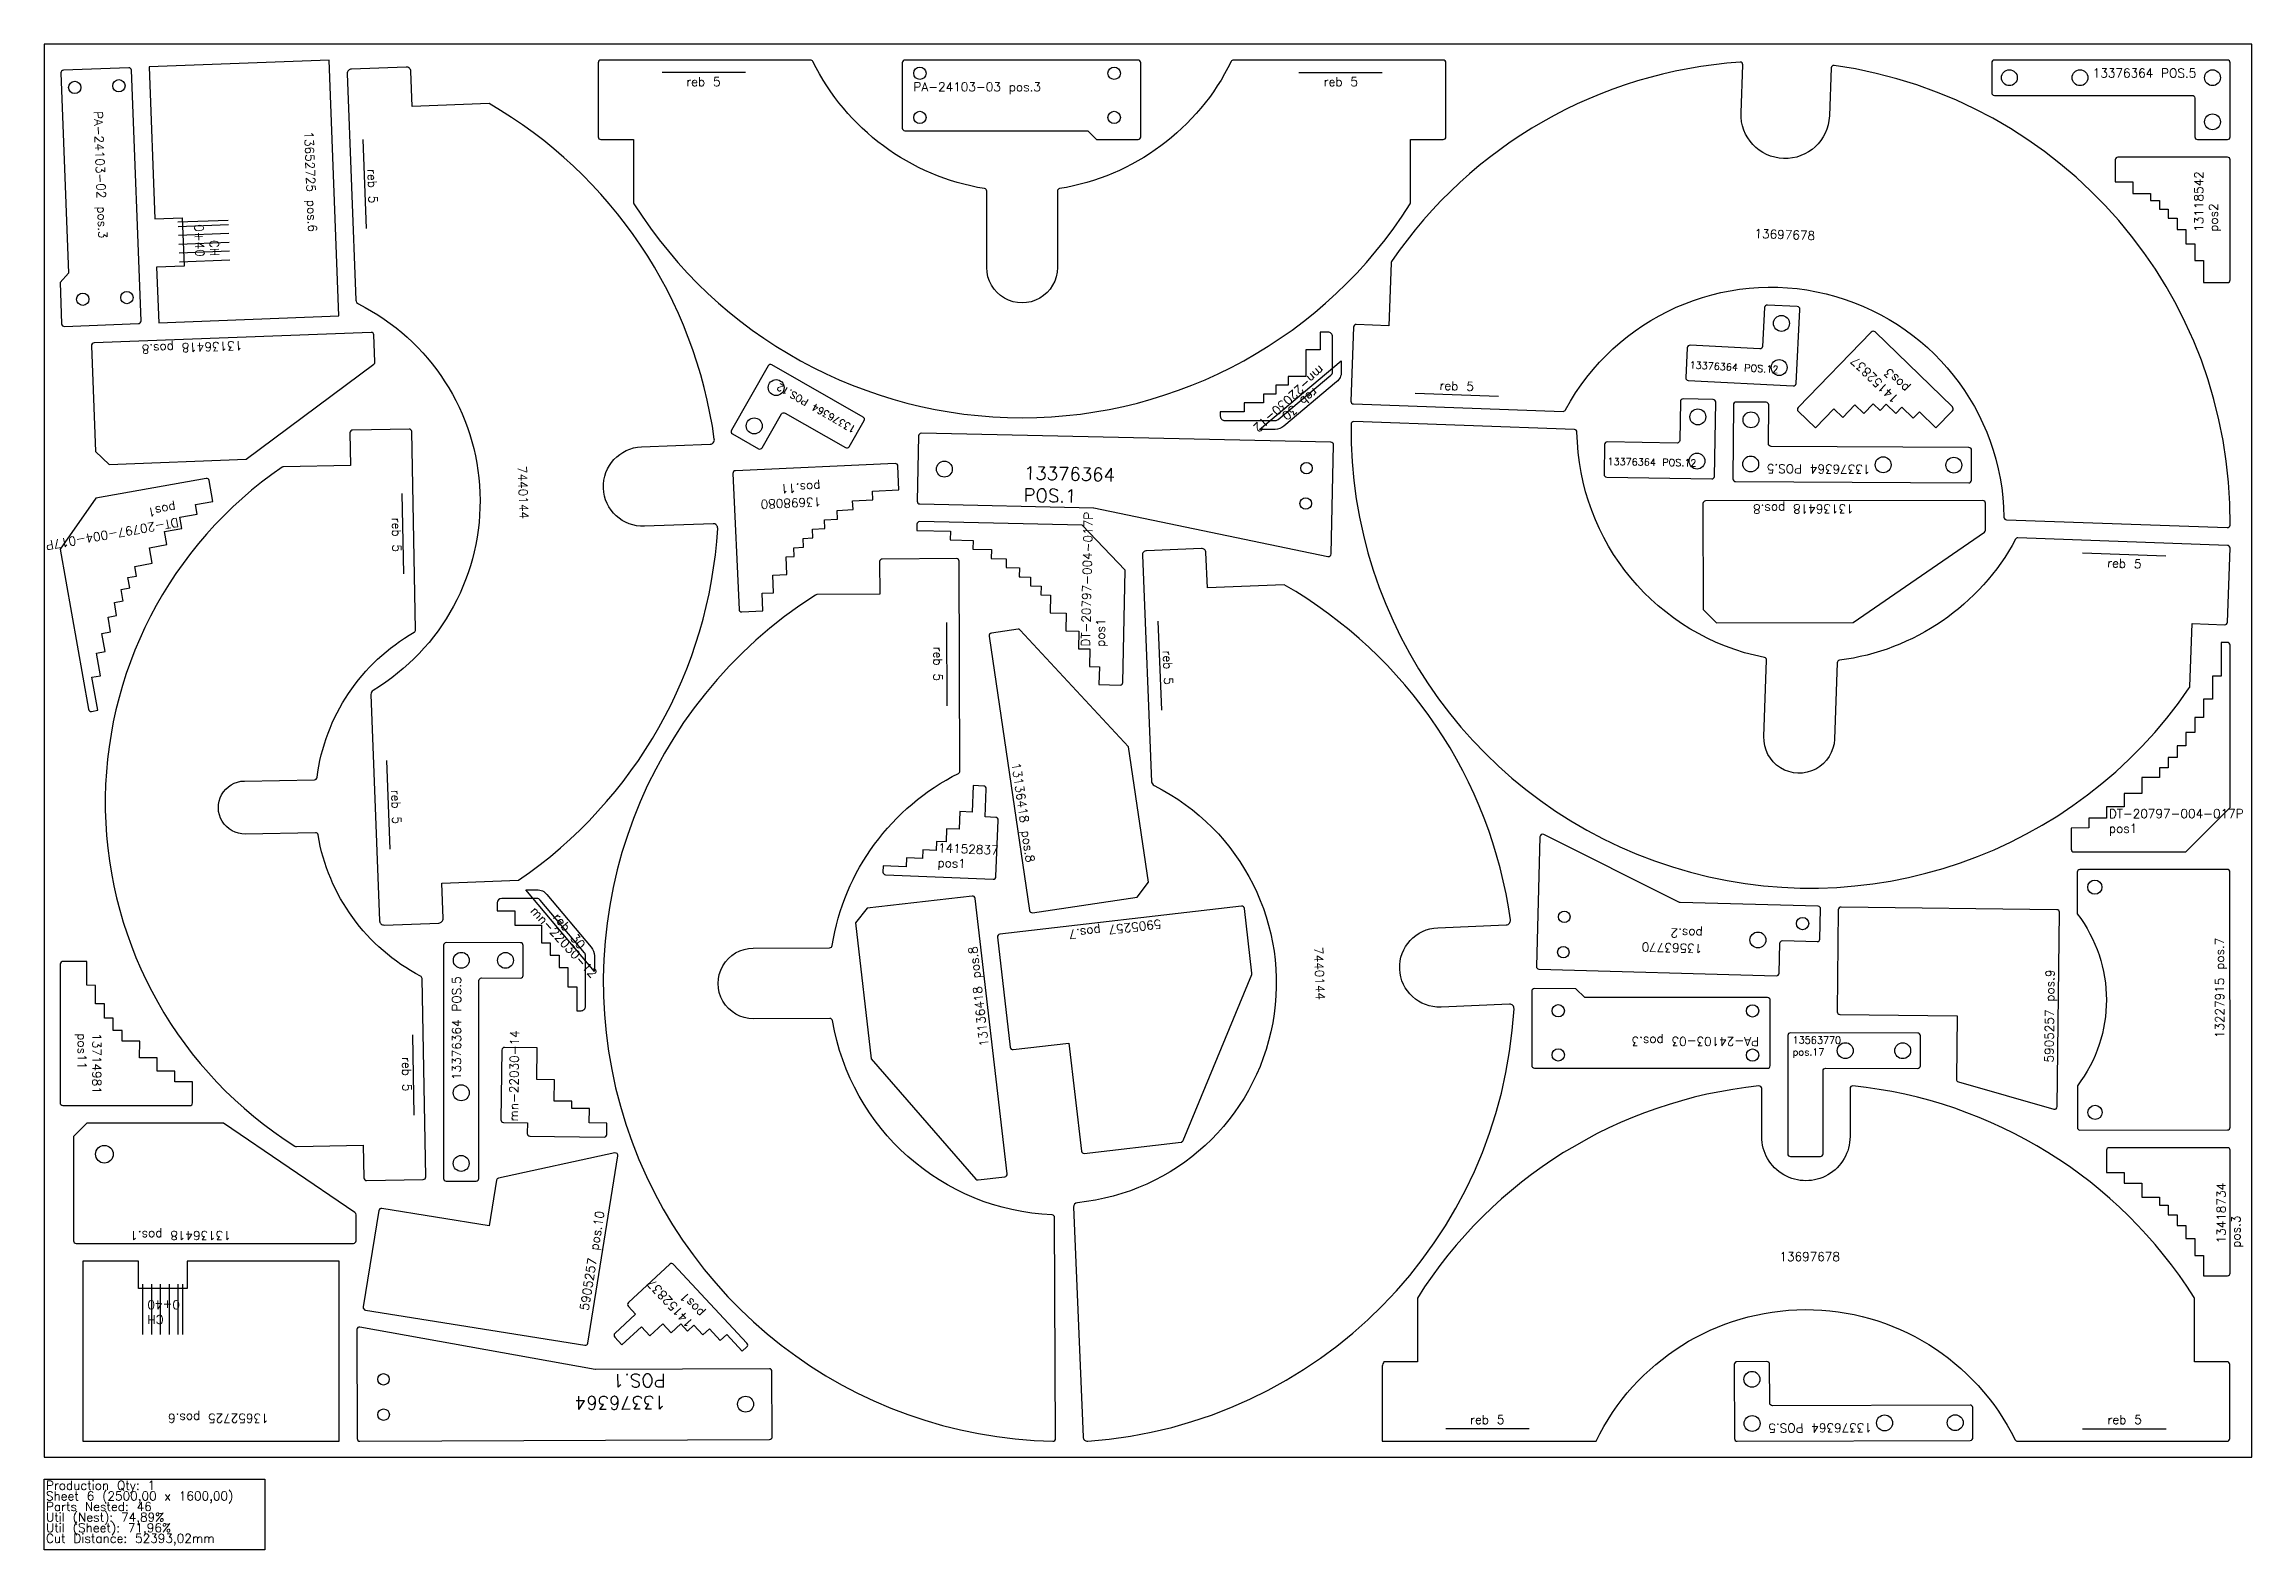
# Model space of a CAD drawing. Header units: millimetres. Extents: x 13125 to 15625, y -105 to 1600.
import ezdxf

# ---------------------------------------------------------------- set-up
doc = ezdxf.new("R2010")
doc.units = ezdxf.units.MM
for name, color, linetype in [('13118542', 7, 'Continuous'), ('13136418', 7, 'Continuous'), ('13227915', 7, 'Continuous'), ('13376364v01', 7, 'Continuous'), ('13418734', 7, 'Continuous'), ('13563770', 7, 'Continuous'), ('13697678', 7, 'Continuous'), ('13698080', 7, 'Continuous'), ('13714987', 7, 'Continuous'), ('14152837', 7, 'Continuous'), ('5905257', 7, 'Continuous'), ('7440144', 7, 'Continuous'), ('Chanfro', 7, 'Continuous'), ('DT-20797-004-017P', 7, 'Continuous'), ('MN-22030-12', 7, 'Continuous'), ('mn-22030-14', 7, 'Continuous'), ('PA-24103-02', 7, 'Continuous'), ('PA-24103-03', 7, 'Continuous'), ('Rebaixo', 7, 'Continuous'), ('sheet', 24, 'Continuous'), ('Stats', 7, 'Continuous'), ('Texto', 7, 'Continuous')]:
    doc.layers.add(name, color=color, linetype=linetype)
doc.styles.get("Standard").update_dxf_attribs({"font": 'txt.shx'})

msp = doc.modelspace()

# ---------------------------------------------------------------- linework, layer by layer
at = {"color": 2}
for points in [[(13447.6, 1582), (13243.8, 1574.2), (13250.3, 1402.3), (13281.3, 1403.5), (13283.4, 1348.5), (13252.4, 1347.3), (13254.8, 1284.4), (13458.7, 1292.2)], [(13458.9, 18), (13458.9, 222), (13286.9, 222), (13286.9, 191), (13231.9, 191), (13231.9, 222), (13168.9, 222), (13168.9, 18)]]:
    msp.add_lwpolyline(points, close=True, dxfattribs=at)
msp.add_lwpolyline([(13173.3, 534.3), (13173.4, 561.3), (13146.4, 561.3, 0.414214), (13143.3, 558.3), (13143, 401.3, 0.414214), (13146, 398.3), (13290, 398, 0.414214), (13293, 401), (13293.1, 425), (13273.1, 425), (13273.1, 437), (13253.1, 437.1), (13253.1, 452.1), (13233.1, 452.1), (13233.2, 471.1), (13213.2, 471.2), (13213.2, 483.2), (13203.2, 483.2), (13203.2, 497.2), (13193.2, 497.2), (13193.2, 513.2), (13183.2, 513.2), (13183.3, 534.2)], format="xyb", close=True, dxfattribs=at)
at = {"layer": '13118542', "color": 2}
msp.add_lwpolyline([(15540.4, 1403), (15540.4, 1390), (15550.4, 1390), (15550.4, 1374), (15560.4, 1374), (15560.4, 1355), (15570.4, 1355), (15570.4, 1330), (15597.4, 1330, 0.414214), (15600.4, 1333), (15600.4, 1469, 0.414214), (15597.4, 1472), (15473.4, 1472, 0.414214), (15470.4, 1469), (15470.4, 1444), (15490.4, 1444), (15490.4, 1431), (15510.4, 1431), (15510.4, 1423), (15520.4, 1423), (15520.4, 1413), (15530.4, 1413), (15530.4, 1403)], format="xyb", close=True, dxfattribs=at)
at = {"layer": '13136418', "color": 2}
for points in [[(13499.6, 1240.3), (13498.4, 1270.7, 0.414214), (13495.3, 1273.6), (13181.5, 1261.6, 0.414214), (13178.6, 1258.5), (13183.2, 1138.6), (13198.8, 1124.1), (13353.7, 1130), (13498.4, 1237.8, 0.247123)], [(15323.5, 1049.8), (15323.4, 1080.2, 0.414214), (15320.4, 1083.2), (15006.4, 1082.7, 0.414214), (15003.4, 1079.7), (15003.6, 959.7), (15018.6, 944.7), (15173.6, 945), (15322.2, 1047.3, 0.247123)], [(14227.8, 937.5), (14197.7, 933.1, 0.414214), (14195.1, 929.7), (14240.7, 619, 0.414214), (14244.1, 616.5), (14362.8, 633.9), (14375.5, 650.9), (14353, 804.3), (14230.4, 936.6, 0.247123)], [(14182.6, 313.9), (14212.9, 317.4, 0.414214), (14215.5, 320.8), (14179.3, 632.7, 0.414214), (14176, 635.3), (14056.8, 621.5), (14043.6, 604.9), (14061.5, 450.9), (14180, 314.9, 0.247123)], [(13328.2, 378), (13173.2, 378), (13158.2, 363), (13158.2, 245, 0.414214), (13161.2, 242), (13475.2, 242, 0.414214), (13478.2, 245), (13478.2, 274.4, 0.248329), (13476.9, 276.9)]]:
    msp.add_lwpolyline(points, format="xyb", close=True, dxfattribs=at)
msp.add_circle((13193.2, 343), 10, dxfattribs=at)
at = {"layer": '13227915', "color": 2}
msp.add_lwpolyline([(15430.4, 370.3), (15597.4, 370.5, 0.414214), (15600.4, 373.5), (15600.2, 662.5, 0.414214), (15597.2, 665.5), (15430.2, 665.3, 0.414214), (15427.2, 662.3), (15427.2, 615.2, -0.339091), (15427.4, 420.5), (15427.4, 373.3, 0.414213)], format="xyb", close=True, dxfattribs=at)
for centre in [(15447.2, 645.4), (15447.4, 390.4)]:
    msp.add_circle(centre, 8, dxfattribs=at)
at = {"layer": '13376364v01', "color": 2}
for points in [[(15563.4, 1492), (15597.4, 1492, 0.414214), (15600.4, 1495), (15600.4, 1579, 0.414214), (15597.4, 1582), (15333.4, 1582, 0.414214), (15330.4, 1579), (15330.4, 1545, 0.414214), (15333.4, 1542), (15557.4, 1542, -0.414213), (15560.4, 1539), (15560.4, 1495, 0.414213)], [(14985.7, 1256.3), (14983.9, 1222.3, 0.414214), (14986.8, 1219.2), (15105.6, 1213, 0.414214), (15108.8, 1215.8), (15113.2, 1299.7, 0.414213), (15110.3, 1302.8), (15076.4, 1304.6, 0.414214), (15073.2, 1301.8), (15070.9, 1257.8, -0.414214), (15067.8, 1255), (14988.9, 1259.1, 0.414214)], [(14036.6, 1144.2), (14053.5, 1173.7, 0.414214), (14052.4, 1177.8), (13949.1, 1236.9, 0.414214), (13945, 1235.8), (13903.3, 1162.9, 0.414214), (13904.4, 1158.8), (13933.9, 1141.9, 0.414214), (13938, 1143), (13959.9, 1181.2, -0.414214), (13964, 1182.3), (14032.5, 1143.1, 0.414214)], [(14892.1, 1146.8), (14891.5, 1112.8, 0.414214), (14894.4, 1109.7), (15013.4, 1107.6, 0.414213), (15016.4, 1110.6), (15017.9, 1194.6, 0.414214), (15015, 1197.6), (14981, 1198.2, 0.414213), (14977.9, 1195.3), (14977.2, 1151.3, -0.414214), (14974.1, 1148.3), (14895.1, 1149.7, 0.414213)], [(15074.9, 1194.5), (15040.9, 1194.7, 0.414214), (15037.9, 1191.7), (15037.4, 1107.7, 0.414214), (15040.4, 1104.7), (15304.4, 1103.2, 0.414214), (15307.4, 1106.2), (15307.6, 1140.2, 0.414213), (15304.6, 1143.2), (15080.6, 1144.5, -0.414213), (15077.6, 1147.5), (15077.9, 1191.5, 0.414214)], [(14113.6, 1082.4, 0.414214), (14116.5, 1079.4), (14313.2, 1075, -0.04581), (14313.7, 1075), (14578.7, 1019.9, 0.468921), (14582.4, 1022.7), (14585.1, 1146.1, 0.414214), (14582.1, 1149.2), (14118.2, 1159.4, 0.414214), (14115.2, 1156.4)], [(13667.4, 545.5), (13667.4, 579.5, 0.414214), (13664.4, 582.5), (13580.4, 582.6, 0.414214), (13577.4, 579.6), (13577.2, 315.6, 0.414214), (13580.2, 312.6), (13614.2, 312.6, 0.414214), (13617.2, 315.6), (13617.4, 539.6, -0.414214), (13620.4, 542.6), (13664.4, 542.5, 0.414214)], [(13949.2, 97.1, 0.414213), (13946.2, 100.1), (13749.4, 99.2, -0.04581), (13748.9, 99.3), (13482.5, 147.3, 0.468921), (13479, 144.4), (13479.5, 21, 0.414214), (13482.5, 18), (13946.5, 20.1, 0.414214), (13949.5, 23.1)], [(15075.8, 108.1), (15041.8, 108, 0.414213), (15038.9, 105), (15039.2, 21, 0.414214), (15042.2, 18), (15306.2, 19, 0.414213), (15309.2, 22.1), (15309, 56.1, 0.414213), (15306, 59), (15082, 58.2, -0.414214), (15079, 61.1), (15078.9, 105.1, 0.414214)]]:
    msp.add_lwpolyline(points, format="xyb", close=True, dxfattribs=at)
for centre, radius in [((15350.4, 1562), 9), ((15430.4, 1562), 9), ((15580.4, 1562), 9), ((15580.4, 1512), 9), ((15092.3, 1283.8), 9), ((15089.7, 1233.8), 9), ((13953.9, 1211.1), 9), ((13929.1, 1167.7), 9), ((14997.6, 1177.9), 9), ((15057.8, 1174.6), 9), ((14144.4, 1118.8), 9), ((14554.5, 1119.8), 6.5), ((14996.7, 1127.9), 9), ((15057.5, 1124.6), 9), ((15207.5, 1123.7), 9), ((15287.5, 1123.3), 9), ((14553.6, 1079.8), 6.5), ((13597.4, 562.6), 9), ((13647.4, 562.5), 9), ((13597.3, 412.6), 9), ((13597.2, 332.6), 9), ((13509.2, 88.1), 6.5), ((15058.9, 88.1), 9), ((13509.4, 48.1), 6.5), ((13919.3, 60), 9), ((15059.1, 38.1), 9), ((15209.1, 38.7), 9), ((15289.1, 39), 9)]:
    msp.add_circle(centre, radius, dxfattribs=at)
at = {"layer": '13418734', "color": 2}
msp.add_lwpolyline([(15600.4, 347.4, 0.414214), (15597.4, 350.4), (15463.4, 350.4, 0.414214), (15460.4, 347.4), (15460.4, 322.4), (15480.4, 322.4), (15480.4, 310.4), (15500.4, 310.4), (15500.4, 294.4), (15520.4, 294.4), (15520.4, 285.4), (15530.4, 285.4), (15530.4, 274.4), (15540.4, 274.4), (15540.4, 262.4), (15550.4, 262.4), (15550.4, 247.4), (15560.4, 247.4), (15560.4, 228.4), (15570.4, 228.4), (15570.4, 205.4), (15597.4, 205.4, 0.414214), (15600.4, 208.4)], format="xyb", close=True, dxfattribs=at)
at = {"layer": '13563770', "color": 2}
for points in [[(14977.5, 628.1, -0.109518), (14976.3, 628.4), (14823.2, 705.1, 0.548619), (14818.9, 702.5), (14814.8, 555.7, 0.414214), (14817.7, 552.6), (15086.6, 545, 0.414213), (15089.7, 548), (15090.6, 581.9, -0.414213), (15093.7, 584.9), (15132.7, 583.8, 0.414214), (15135.8, 586.7), (15136.7, 620.7, 0.414213), (15133.8, 623.8)], [(15102.4, 340.4), (15136.4, 340.4, 0.414214), (15139.4, 343.4), (15139.5, 437.4, -0.414213), (15142.5, 440.4), (15246.5, 440.2, 0.414214), (15249.6, 443.2), (15249.6, 477.2, 0.414214), (15246.6, 480.2), (15102.6, 480.4, 0.414213), (15099.6, 477.4), (15099.4, 343.4, 0.414214)]]:
    msp.add_lwpolyline(points, format="xyb", close=True, dxfattribs=at)
for centre, radius in [((14846.4, 611.8), 6.5), ((15116.3, 604.2), 7), ((14845.3, 571.8), 6.5), ((15065.7, 585.6), 9), ((15164.6, 460.3), 9), ((15229.6, 460.2), 9)]:
    msp.add_circle(centre, radius, dxfattribs=at)
at = {"layer": '13697678', "color": 2}
for points in [[(13992.9, 1582), (13755.4, 1582, 0.414214), (13752.4, 1579), (13752.4, 1495, 0.414213), (13755.4, 1492), (13792.4, 1492), (13792.4, 1420.7, 0.141876), (13792.9, 1419.1, 0.550891), (14672, 1419.1, 0.141876), (14672.4, 1420.7), (14672.4, 1492), (14709.4, 1492, 0.414213), (14712.4, 1495), (14712.4, 1579, 0.414214), (14709.4, 1582), (14471.9, 1582, 0.285668), (14469.2, 1580.3, -0.242406), (14274.9, 1436.4, 0.367593), (14272.4, 1433.5), (14272.4, 1347, -1.000017), (14192.4, 1347), (14192.4, 1433.5, 0.367593), (14189.9, 1436.4, -0.242406), (13995.6, 1580.3, 0.285668)], [(14610.9, 1282.6, 0.414214), (14607.8, 1279.7), (14604.8, 1195.7, 0.414214), (14607.7, 1192.6), (14845, 1184.2, 0.285668), (14847.8, 1185.8, -0.77415), (15344.3, 1064.3, 0.400018), (15347.2, 1061.3), (15597.2, 1052.5, 0.421598), (15600.3, 1055.4, 0.377246), (15151.9, 1575.8, 0.444622), (15148.5, 1573), (15146.6, 1518.7, -0.999988), (15046.6, 1522.3), (15048.6, 1576.5, 0.444622), (15045.4, 1579.6, 0.230022), (14650.9, 1354, 0.141877), (14650.4, 1352.5), (14647.9, 1281.2)], [(15597.4, 1032.4), (15360.1, 1040.9, 0.285668), (15357.4, 1039.3, -0.242406), (15158.1, 902.4, 0.367593), (15155.5, 899.5), (15152.4, 813.1, -1.00003), (15072.4, 815.9), (15075.5, 902.3, 0.367593), (15073.1, 905.4, -0.353831), (14860.8, 1160.8, 0.400018), (14858, 1163.7), (14608, 1172.6, 0.421598), (14604.9, 1169.6, 0.741712), (15554.2, 871, 0.141876), (15554.8, 872.6), (15557.3, 943.8), (15594.3, 942.5, 0.414213), (15597.4, 945.4), (15600.3, 1029.3, 0.414214)], [(14161.1, 1014.4, 0.414214), (14158.1, 1017.4), (14074.1, 1017, 0.414214), (14071.1, 1014), (14071.3, 977), (14000, 976.7, 0.141876), (13998.4, 976.2, 0.741712), (14267.3, 18, 0.421598), (14270.4, 21), (14269.3, 271.2, 0.400018), (14266.4, 274.2, -0.353831), (14017.8, 494.3, 0.367593), (14014.8, 496.8), (13928.3, 496.4, -1.000017), (13928, 576.4), (14014.5, 576.8, 0.367593), (14017.4, 579.3, -0.242406), (14160.5, 774.2, 0.285668), (14162.1, 776.9)], [(15066.7, 420.3, 0.230463), (14680, 180.1), (14680, 108), (14642.2, 108, 0.00261), (14640, 103), (14640, 18), (14882.4, 18, -0.624553), (15356.9, 19.7, 0.285668), (15359.5, 18), (15597, 18, 0.414213), (15600, 21), (15600, 105, 0.414214), (15597, 108), (15560, 108), (15560, 179.3, 0.141877), (15559.6, 180.9, 0.230022), (15173.3, 420.3, 0.444622), (15170, 417.3), (15170, 363, -1.000015), (15070, 363), (15070, 417.3, 0.444622)]]:
    msp.add_lwpolyline(points, format="xyb", close=True, dxfattribs=at)
at = {"layer": '13698080', "color": 2}
msp.add_lwpolyline([(14063.1, 1093.9), (14093, 1095.3), (14091.8, 1122.2, 0.414213), (14088.7, 1125.1), (13907.9, 1117, 0.414213), (13905, 1113.8), (13911.9, 960, 0.414213), (13915.1, 957.1), (13939, 958.2), (13938.1, 978.2), (13951.1, 978.8), (13950.2, 998.7), (13966.2, 999.5), (13965.3, 1019.4), (13974.3, 1019.8), (13973.9, 1029.8), (13984.9, 1030.3), (13984.4, 1040.3), (13995.4, 1040.8), (13994.9, 1050.8), (14008.9, 1051.4), (14008.5, 1061.4), (14023.5, 1062.1), (14023, 1072.1), (14041, 1072.9), (14040.5, 1082.9), (14063.5, 1083.9)], format="xyb", close=True, dxfattribs=at)
at = {"layer": '13714987', "color": 2}
msp.add_lwpolyline([(13474.2, 1163, 0.414214), (13471.3, 1159.9), (13472, 1122.9), (13396.1, 1121.5, 0.146293), (13394.5, 1121, 0.539663), (13409, 352.1, 0.146293), (13410.6, 351.7), (13486.4, 353.1), (13487.1, 316.1, 0.414214), (13490.2, 313.1), (13554.2, 314.3, 0.414214), (13557.1, 317.4), (13552.9, 542, 0.274107), (13551.3, 544.6, -0.23492), (13435.2, 704.6, 0.371729), (13432.2, 707.1), (13352.8, 705.6, -1.000012), (13351.7, 765.6), (13431.1, 767.1, 0.371729), (13434, 769.7, -0.23492), (13544, 934, 0.274107), (13545.5, 936.7), (13541.3, 1161.3, 0.414214), (13538.2, 1164.2)], format="xyb", close=True, dxfattribs=at)
at = {"layer": '14152837', "color": 2}
for points in [[(15194.1, 1274), (15111.3, 1188.6, 0.414214), (15111.3, 1184.3), (15130.7, 1165.5), (15151.6, 1187.1), (15161.7, 1177.3), (15175.6, 1191.7), (15185.6, 1181.9), (15196.1, 1192.7), (15204, 1185.1), (15210.9, 1192.2), (15221.7, 1181.8), (15228.7, 1189), (15241.6, 1176.4), (15248.6, 1183.6), (15267.2, 1165.5), (15286, 1184.9, 0.414214), (15285.9, 1189.2), (15198.4, 1274.1, 0.414213)], [(14077.8, 659.4), (14199.7, 654.4, 0.414214), (14202.8, 657.3), (14205.4, 721.2, 0.414214), (14202.5, 724.4), (14190.5, 724.9), (14191.9, 756.8, 0.414214), (14189, 759.9), (14177, 760.4), (14175.8, 730.5), (14161.8, 731), (14161, 711.1), (14147, 711.6), (14146.4, 696.6), (14135.4, 697.1), (14135, 687.1), (14120, 687.7), (14119.6, 677.7), (14101.6, 678.5), (14101.2, 668.5), (14075.2, 669.5), (14074.9, 662.5, 0.414214)], [(13920.9, 129), (13837.8, 218.3, 0.414214), (13833.6, 218.5), (13786.7, 174.9, 0.414214), (13786.6, 170.6), (13794.7, 161.8), (13771.3, 140, 0.414214), (13771.2, 135.8), (13779.3, 127), (13801.3, 147.5), (13810.8, 137.2), (13825.5, 150.8), (13835, 140.6), (13846, 150.8), (13853.5, 142.8), (13860.8, 149.6), (13871, 138.6), (13878.3, 145.4), (13890.6, 132.2), (13897.9, 139), (13915.6, 120), (13920.8, 124.8, 0.414214)]]:
    msp.add_lwpolyline(points, format="xyb", close=True, dxfattribs=at)
at = {"layer": '5905257', "color": 2}
for points in [[(14299.6, 346.6, 0.414214), (14302.9, 343.9), (14412.4, 356.6, 0.272375), (14414.8, 358.5), (14492.5, 546.4, 0.127458), (14492.7, 547.9), (14484.2, 621.2, 0.414214), (14480.9, 623.8), (14207.2, 592.1, 0.414214), (14204.6, 588.7), (14219, 464.1, 0.414213), (14222.3, 461.4), (14285.4, 468.8)], [(15290.5, 428, 0.337796), (15292.7, 425.1), (15400.8, 394.1, 0.494996), (15404.7, 396.9), (15407.2, 616.9, 0.414214), (15404.2, 619.9), (15159.8, 622.8, 0.414214), (15156.7, 619.8), (15155.4, 504.3, 0.414213), (15158.4, 501.3), (15291.3, 499.7)], [(13628.9, 262), (13507.4, 281.5, 0.414214), (13504, 279.1), (13486.4, 170, 0.414214), (13488.9, 166.5), (13737.2, 126.6, 0.414214), (13740.7, 129.1), (13774.8, 341, 0.528004), (13771.2, 344.4), (13639.5, 316, 0.308897), (13637.2, 313.5)]]:
    msp.add_lwpolyline(points, format="xyb", close=True, dxfattribs=at)
at = {"layer": '7440144', "color": 2}
for points in [[(13805, 1054, -0.999994), (13801.6, 1144), (13879.1, 1146.9, 0.44299), (13883.9, 1152.6, 0.231899), (13628.8, 1532.7), (13541.7, 1529.3), (13540.2, 1569.3, 0.414214), (13535, 1574.1), (13473, 1571.8, 0.414214), (13468.2, 1566.6), (13478, 1310.1, 0.273385), (13480.8, 1305.9, -0.590937), (13497.5, 868.2, 0.273385), (13495, 863.7), (13504.8, 607.3, 0.414214), (13510, 602.5), (13572, 604.8, 0.414214), (13576.8, 610), (13575.3, 650), (13662.3, 653.3, 0.231899), (13887.7, 1051.7, 0.44299), (13882.5, 1057)], [(14442.2, 984.2), (14440.6, 1024.2, 0.414214), (14435.4, 1029), (14373.4, 1026.4, 0.414214), (14368.6, 1021.2), (14379.1, 764.8, 0.273385), (14381.9, 760.5, -0.752108), (14295.2, 288.1, 0.397078), (14290.7, 282.9), (14301.4, 22.9, 0.422772), (14306.7, 18.1, 0.377666), (14789.5, 507.5, 0.44299), (14784.3, 512.8), (14706.8, 509.6, -0.999978), (14703.1, 599.5), (14780.7, 602.7, 0.44299), (14785.4, 608.4, 0.231899), (14529.3, 987.8)]]:
    msp.add_lwpolyline(points, format="xyb", close=True, dxfattribs=at)
at = {"layer": 'Chanfro', "color": 2}
for p, q in [((13333.5, 1400.5), (13276.5, 1398.3)), ((13333.6, 1395.5), (13276.7, 1393.3)), ((13334, 1385.5), (13277.1, 1383.3)), ((13334.4, 1375.5), (13277.5, 1373.3)), ((13334.8, 1365.5), (13277.8, 1363.3)), ((13335.2, 1355.5), (13278.2, 1353.3)), ((13236.9, 139), (13236.9, 196)), ((13246.9, 139), (13246.9, 196)), ((13256.9, 139), (13256.9, 196)), ((13266.9, 139), (13266.9, 196)), ((13276.9, 139), (13276.9, 196)), ((13281.9, 139), (13281.9, 196))]:
    msp.add_line(p, q, dxfattribs=at)
at = {"layer": 'DT-20797-004-017P', "color": 2}
for points in [[(13214.1, 971.1), (13212.1, 982.4), (13221.9, 984.2), (13219.8, 996), (13229.7, 997.7), (13227.7, 1008.6), (13247.4, 1012.1), (13244.3, 1029.8), (13264, 1033.3), (13261.3, 1048.1), (13281, 1051.6), (13278.7, 1064.4), (13298.4, 1067.9), (13296.5, 1078.7), (13316.2, 1082.2), (13312, 1105.8, 0.414213), (13308.5, 1108.3), (13183.5, 1086), (13143, 1028), (13175.3, 846.9, 0.414214), (13178.7, 844.4), (13185.6, 845.7), (13179, 883.1), (13188.8, 884.8), (13184.3, 910.4), (13194.1, 912.2), (13190.4, 932.8), (13200.3, 934.6), (13197.3, 951.3), (13207.1, 953.1), (13204.5, 967.9), (13214.4, 969.6)], [(14230.6, 996.8), (14242.1, 996.6), (14241.9, 986.6), (14253.9, 986.3), (14253.6, 976.3), (14264.6, 976.1), (14264.2, 956.1), (14282.2, 955.7), (14281.8, 935.7), (14296.8, 935.4), (14296.3, 915.4), (14309.3, 915.1), (14308.9, 895.1), (14319.9, 894.9), (14319.4, 874.9), (14343.4, 874.3, 0.414214), (14346.5, 877.3), (14349.3, 1004.2), (14300.4, 1055.3), (14116.4, 1059.4, 0.414214), (14113.4, 1056.4), (14113.2, 1049.4), (14151.2, 1048.6), (14151, 1038.6), (14177, 1038), (14176.8, 1028), (14197.8, 1027.6), (14197.5, 1017.6), (14214.5, 1017.2), (14214.3, 1007.2), (14229.3, 1006.9), (14229.1, 996.9)], [(15540.3, 803.9), (15540.4, 792.4), (15530.4, 792.4), (15530.4, 780.4), (15520.4, 780.4), (15520.4, 769.4), (15500.4, 769.4), (15500.4, 751.4), (15480.4, 751.4), (15480.4, 736.4), (15460.4, 736.4), (15460.4, 723.4), (15440.4, 723.4), (15440.4, 712.4), (15420.4, 712.3), (15420.4, 688.3, 0.414213), (15423.4, 685.3), (15550.4, 685.4), (15600.4, 735.5), (15600.3, 919.5, 0.414214), (15597.3, 922.5), (15590.3, 922.5), (15590.3, 884.5), (15580.3, 884.4), (15580.3, 858.4), (15570.3, 858.4), (15570.3, 837.4), (15560.3, 837.4), (15560.3, 820.4), (15550.3, 820.4), (15550.3, 805.4), (15540.3, 805.4)]]:
    msp.add_lwpolyline(points, format="xyb", close=True, dxfattribs=at)
at = {"layer": 'MN-22030-12', "color": 1}
for points in [[(14553.9, 1223.8), (14533.9, 1223.8), (14533.9, 1213.8), (14519.9, 1213.8), (14519.9, 1203.8), (14505.9, 1203.8), (14505.9, 1193.8), (14483.9, 1193.8), (14483.9, 1183.8), (14456.9, 1183.8), (14456.9, 1178.8, 0.414214), (14461.9, 1173.8), (14519.1, 1173.8, 0.176327), (14522.3, 1174.9), (14582.1, 1225.1, 0.221695), (14583.9, 1229), (14583.9, 1268.8, 0.414214), (14578.9, 1273.8), (14569.9, 1273.8), (14569.9, 1253.8), (14553.9, 1253.8)], [(13688.1, 602.5), (13688.1, 582.5), (13698.1, 582.5), (13698.1, 568.5), (13708.1, 568.5), (13708.1, 554.5), (13718.1, 554.5), (13718.1, 532.5), (13728.1, 532.5), (13728.1, 505.5), (13733.1, 505.5, 0.414214), (13738.1, 510.5), (13738.1, 567.7, 0.176327), (13737, 570.9), (13686.8, 630.7, 0.221695), (13682.9, 632.5), (13643.1, 632.5, 0.414213), (13638.1, 627.5), (13638.1, 618.5), (13658.1, 618.5), (13658.1, 602.5)]]:
    msp.add_lwpolyline(points, format="xyb", close=True, dxfattribs=at)
at = {"layer": 'mn-22030-14', "color": 2}
msp.add_lwpolyline([(13722.5, 402.9), (13702.5, 403.2), (13702.9, 427.2), (13682.9, 427.5), (13683.4, 463.5), (13646.4, 464, 0.414213), (13643.4, 461), (13642.2, 382, 0.414214), (13645.2, 379), (13672.2, 378.6), (13672, 366.6, 0.414214), (13675, 363.6), (13759, 362.4, 0.414213), (13762, 365.3), (13762.2, 378.3), (13742.2, 378.6), (13742.4, 394.6), (13722.4, 394.9)], format="xyb", close=True, dxfattribs=at)
at = {"layer": 'PA-24103-02', "color": 2}
msp.add_lwpolyline([(13146.8, 1570.5, 0.414213), (13144, 1567.4), (13152.6, 1340.5), (13143, 1330.2), (13144.8, 1283.2, 0.414214), (13147.9, 1280.3), (13231.8, 1283.5, 0.414213), (13234.7, 1286.6), (13223.9, 1570.4, 0.414214), (13220.8, 1573.3)], format="xyb", close=True, dxfattribs=at)
for centre in [(13159.6, 1551), (13209.6, 1552.9), (13168.7, 1311.1), (13218.7, 1313)]:
    msp.add_circle(centre, 7, dxfattribs=at)
at = {"layer": 'PA-24103-03', "color": 2}
for points in [[(14099.7, 1502), (14306.7, 1502), (14316.7, 1492), (14363.7, 1492, 0.414214), (14366.7, 1495), (14366.7, 1579, 0.414214), (14363.7, 1582), (14099.7, 1582, 0.414214), (14096.7, 1579), (14096.7, 1505, 0.414213)], [(15076.6, 520.3), (14869.6, 520.4), (14859.6, 530.4), (14812.6, 530.5, 0.414213), (14809.6, 527.5), (14809.6, 443.5, 0.414214), (14812.5, 440.5), (15076.5, 440.3, 0.414213), (15079.6, 443.3), (15079.6, 517.3, 0.414214)]]:
    msp.add_lwpolyline(points, format="xyb", close=True, dxfattribs=at)
for centre in [(14116.7, 1567), (14336.7, 1567), (14116.7, 1517), (14336.7, 1517), (14839.6, 505.4), (15059.6, 505.3), (14839.6, 455.4), (15059.6, 455.3)]:
    msp.add_circle(centre, 7, dxfattribs=at)
at = {"layer": 'Rebaixo', "color": 2}
for p, q in [((13919.2, 1567.8), (13824.7, 1567.8)), ((14545.7, 1567.8), (14640.2, 1567.8)), ((13489.9, 1391.1), (13486.1, 1491.9)), ((14771.8, 1201), (14677.4, 1204.4)), ((13532.2, 1000.1), (13530.5, 1091)), ((15433.3, 1024), (15527.7, 1020.7)), ((14147.6, 850.6), (14147.2, 945.1)), ((14390.8, 845.9), (14386.7, 946.6)), ((13516.8, 688.3), (13512.9, 789)), ((13542, 478.1), (13543.7, 387.2)), ((14806.8, 32.2), (14712.3, 32.2)), ((15433.3, 32.2), (15527.8, 32.2))]:
    msp.add_line(p, q, dxfattribs=at)
at = {"layer": 'Rebaixo', "color": 1}
for points in [[(14593.9, 1241.5), (14593.9, 1229, -0.221695), (14588.6, 1217.5), (14528.7, 1167.3, -0.176327), (14519.1, 1163.8), (14501.2, 1163.8)], [(13670.4, 642.5), (13682.9, 642.5, -0.221695), (13694.4, 637.2), (13744.6, 577.4, -0.176327), (13748.1, 567.7), (13748.1, 549.8)]]:
    msp.add_lwpolyline(points, format="xyb", close=True, dxfattribs=at)
at = {"layer": 'sheet', "color": 7}
msp.add_lwpolyline([(13125, 0), (15625, 0), (15625, 1600), (13125, 1600)], close=True, dxfattribs=at)
at = {"layer": 'Stats', "color": 151}
msp.add_lwpolyline([(13125, -25), (13375, -25), (13375, -105), (13125, -105), (13125, -25)], close=True, dxfattribs=at)

# ---------------------------------------------------------------- texts
at = {"layer": 'Chanfro', "color": 2, "char_height": 10, "width": 32.324, "attachment_point": 3}
for insert, rotation in [((13323.2, 1360.1), 272.1854), ((13242, 150.8), 180)]:
    msp.add_mtext('CH 0+40', dxfattribs=dict(at, insert=insert, rotation=rotation))
at = {"layer": 'Rebaixo', "color": 2, "char_height": 10, "width": 79.183}
for insert, attachment_point in [((13891, 1552.5), 9), ((14573.9, 1552.5), 7), ((14778.6, 47.5), 3), ((15461.5, 47.5), 1)]:
    msp.add_mtext('reb 5', dxfattribs=dict(at, insert=insert, attachment_point=attachment_point))
at = {"layer": 'Rebaixo', "color": 2, "char_height": 10}
for insert, width, attachment_point, rotation in [((13501.1, 1458.9), 66.375, 1, 272.1855), ((14744.2, 1217.3), 79.183, 3, 357.97), ((13519.5, 1024.8), 45.646, 9, 271.076), ((15461, 1007.7), 79.183, 7, 357.97), ((14132.2, 878.8), 79.183, 9, 270.2463), ((14401.8, 913.7), 66.375, 1, 272.3415), ((13527.9, 756), 66.375, 1, 272.1855), ((13530.2, 453), 45.646, 7, 271.076)]:
    msp.add_mtext('reb 5', dxfattribs=dict(at, insert=insert, width=width, attachment_point=attachment_point, rotation=rotation))
at = {"layer": 'Rebaixo', "color": 1, "char_height": 10, "attachment_point": 1}
for insert, rotation in [((14568.8, 1203.3), 219.2513), ((13708.6, 617.4), 309.2513)]:
    msp.add_mtext_dynamic_manual_height_columns('reb 30', width=46.368, gutter_width=12.5, heights=[0], dxfattribs=dict(at, insert=insert, rotation=rotation))
at = {"layer": 'Stats', "color": 60}
for s, p in [('Sheet 6 (2500,00 x 1600,00)', (13127, -49)), ('Production Qty: 1', (13127, -37)), ('Parts Nested: 46', (13127, -61)), ('Util (Nest): 74,89%', (13127, -73)), ('Util (Sheet): 71,96%', (13127, -85)), ('Cut Distance: 52393,02mm', (13127, -97))]:
    msp.add_text(s, height=10, dxfattribs=at).set_placement(p)
at = {"layer": 'Texto', "color": 2, "char_height": 10, "attachment_point": 1}
for s, insert, width in [('PA-24103-03 pos.3', (14109.4, 1556.6), 170.658), ('13376364 POS.5', (15444.8, 1572.3), 165.283), ('13697678', (15090, 232), 254.242)]:
    msp.add_mtext(s, dxfattribs=dict(at, insert=insert, width=width))
at = {"layer": 'Texto', "color": 2}
for s, insert, char_height, width, attachment_point, rotation in [('PA-24103-02 pos.3', (13191.1, 1524.5), 10, 138.065, 1, 272.186), ('13652725 pos.6', (13434, 1387.6), 10, 122.875, 3, 272.1854), ('13118542 pos2', (15559.9, 1387.5), 10, 83.495, 1, 90), ('13697678', (15062, 1390.6), 10, 254.242, 1, 357.97), ('13136418 pos.8', (13349.1, 1267.1), 10, 188.747, 7, 182.1855), ('13376364 POS.12', (14988.5, 1240.8), 8, 165.283, 1, 357.0108), ('14152837\\Ppos3', (15219, 1192.3), 10, 79.54, 1, 135.8905), ('13376364 POS.12', (14041.1, 1159.2), 8, 165.283, 1, 150.2236), ('13376364 POS.12', (14895.4, 1131.5), 8, 165.283, 1, 359), ('7440144', (13671.3, 1122.5), 10, 67.129, 1, 272.1855), ('13698080\\Ppos.11', (14005.1, 1076.9), 10, 110.007, 1, 182.575), ('13376364 POS.1', (14234.8, 1122), 15, 165.283, 1, 358.7404), ('13376364 POS.5', (15193.1, 1113.6), 10, 165.283, 1, 179.6716), ('DT-20797-004-017P pos1', (13277.9, 1053.8), 10, 111.718, 1, 190.0929), ('13136418 pos.8', (15174.1, 1082.1), 10, 188.747, 7, 180.0885), ('DT-20797-004-017P pos1', (14299.2, 918), 10, 111.718, 1, 88.7404), ('13136418 pos.8', (14217.2, 785.1), 10, 188.747, 7, 278.3406), ('DT-20797-004-017P pos1', (15463.1, 733.6), 10, 111.718, 1, 0.0384), ('14152837\\Ppos1', (14137.5, 695), 10, 79.54, 1, 357.6484), ('5905257 pos.7', (14390.6, 598.9), 10, 209.203, 1, 186.6135), ('13563770\\Ppos.2', (15002.5, 570.8), 10, 56.45, 1, 178.3967), ('13136418 pos.8', (14197.8, 466), 10, 188.747, 7, 96.6135), ('7440144', (14572.9, 577.8), 10, 67.129, 1, 272.3415), ('13227915 pos.7', (15583.5, 474.3), 10, 353.6, 1, 90.0394), ('5905257 pos.9', (15391.5, 552.2), 10, 209.203, 3, 89.3349), ('13376364 POS.5', (13587, 427), 10, 165.283, 1, 89.9394), ('13714981 pos11', (13189.7, 480), 10, 71.386, 1, 269.8755), ('mn-22030-14 ', (13651.4, 380.1), 10, 63.616, 1, 89.1886), ('PA-24103-03 pos.3', (15066.9, 465.7), 10, 170.658, 1, 179.9707), ('13563770\\Ppos.17', (15105, 476.2), 8, 56.45, 1, 359.9217), ('{\\W0.465249; }13418734 pos.3', (15585.3, 237.1), 10, 101.667, 1, 90), ('5905257 pos.10', (13749.6, 279.5), 10, 209.203, 3, 80.8571), ('13136418 pos.1', (13336.4, 259.2), 10, 188.747, 7, 180), ('14152837\\Ppos1', (13853.5, 145.7), 10, 79.54, 1, 132.947), ('13376364 POS.1', (13829, 54.3), 15, 165.283, 1, 180.2601), ('13652725 pos.6', (13265.3, 39), 10, 122.875, 3, 180), ('13376364 POS.5', (15194.8, 28.3), 10, 165.283, 1, 180.2247)]:
    msp.add_mtext(s, dxfattribs=dict(at, insert=insert, char_height=char_height, width=width, attachment_point=attachment_point, rotation=rotation))
at = {"layer": 'Texto', "color": 1, "char_height": 10, "attachment_point": 1}
for insert, rotation in [((14576.2, 1229.6), 222.5536), ((13682.3, 624.8), 312.5536)]:
    msp.add_mtext_dynamic_manual_height_columns('mn-22030-12', width=126.048, gutter_width=12.5, heights=[0], dxfattribs=dict(at, insert=insert, rotation=rotation))

doc.saveas('drawing.dxf')
